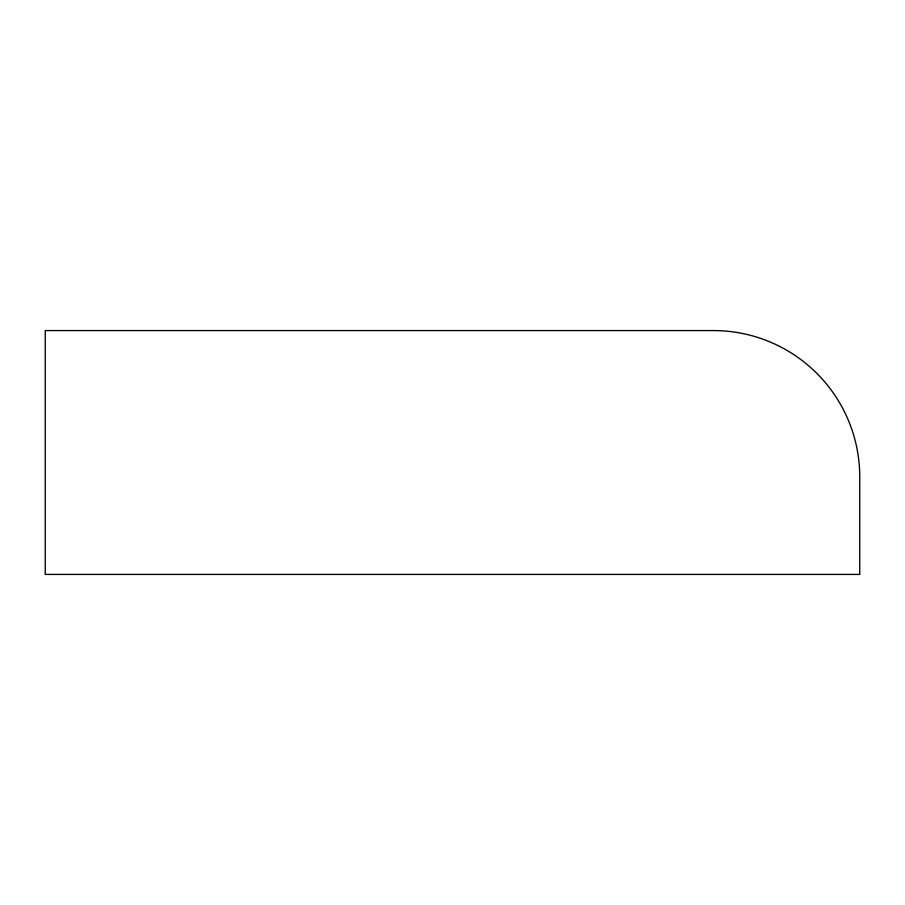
<?xml version="1.0" encoding="UTF-8"?>
<svg xmlns="http://www.w3.org/2000/svg" width="905" height="905" viewBox="0 0 905 905"><rect width="100%" height="100%" fill="white"/><g stroke="black" fill="none" stroke-linecap="round" stroke-linejoin="round"><path stroke-width="1.36" d="M713.434 330.574L45.25 330.574L45.25 574.426L859.75 574.426L859.75 476.89A146.316 146.316 0 0 0 713.434 330.574"/></g></svg>
